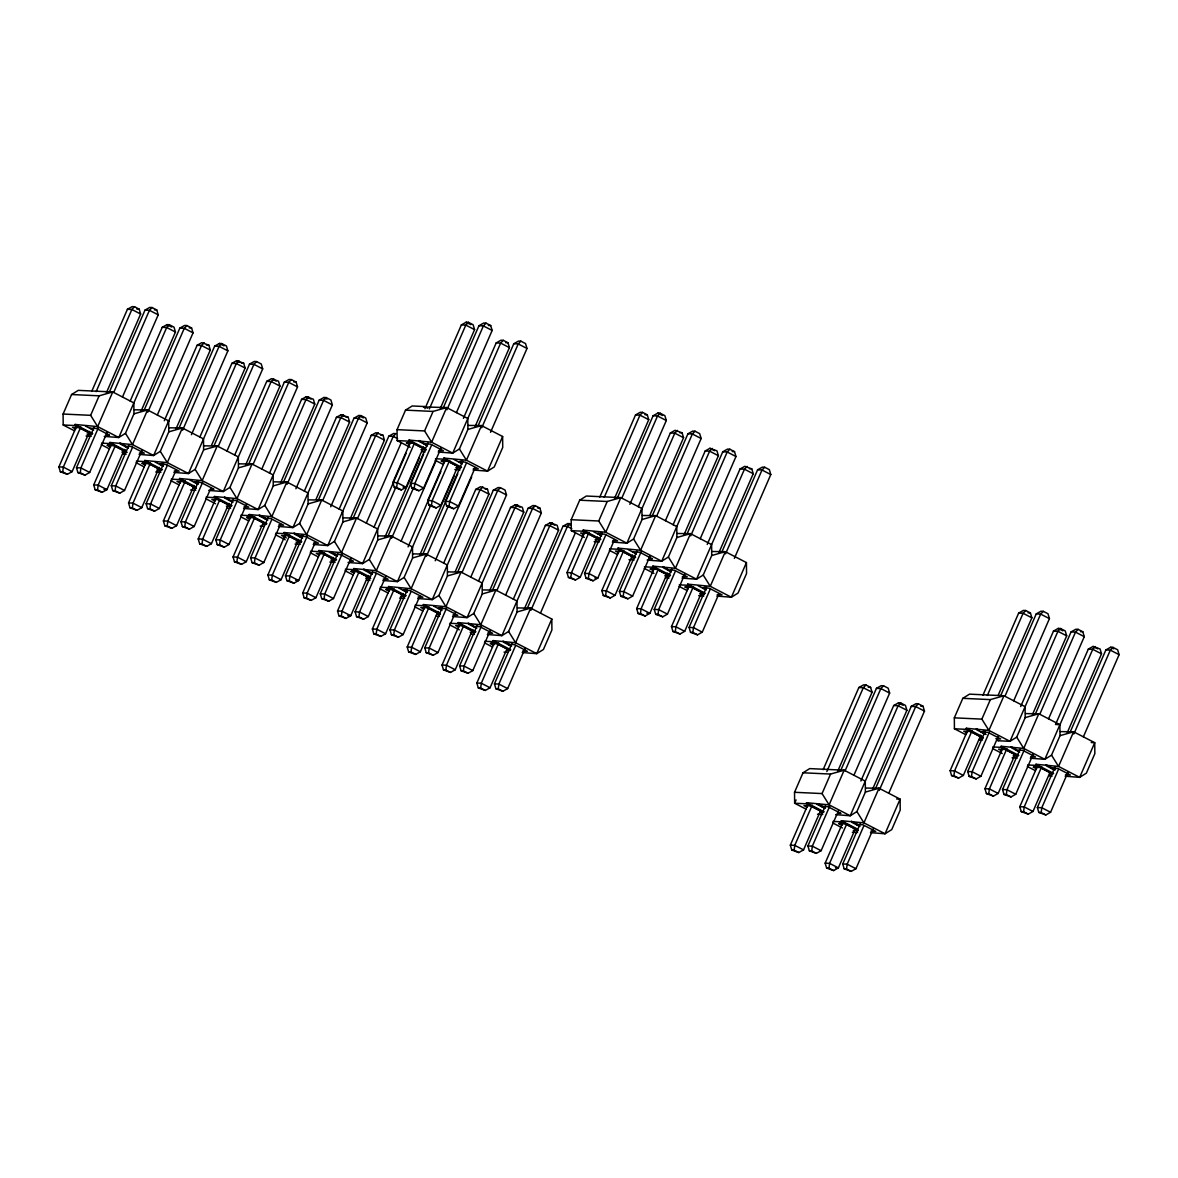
<?xml version="1.0" encoding="UTF-8"?>
<svg xmlns="http://www.w3.org/2000/svg" width="1178" height="1178" viewBox="0 0 1178 1178"><rect width="100%" height="100%" fill="white"/><g stroke="black" fill="none" stroke-linecap="round" stroke-linejoin="round"><path stroke-width="1.5" d="M89.602 431.398L72.108 471.642L67.367 474.307L62.699 471.892L63.332 467.092L80.826 426.863M107.183 432.223L89.675 472.452L84.949 475.132L80.281 472.717L80.899 467.916L98.407 427.673M124.426 449.407L106.933 489.65L102.192 492.316L97.538 489.901L98.157 485.115L114.929 446.55M142.008 450.232L124.515 490.475L119.773 493.14L115.105 490.725L115.738 485.925L132.51 447.375M159.266 467.416L141.758 507.659L137.031 510.324L132.363 507.924L132.981 503.124L150.489 462.88M176.111 469.919L159.339 508.484L154.598 511.149L149.945 508.734L150.563 503.948L167.335 465.384M194.09 485.424L176.597 525.668L171.855 528.348L167.188 525.933L167.821 521.132L185.314 480.889M210.936 487.928L194.164 526.492L189.437 529.158L184.769 526.757L185.388 521.957L202.896 481.714M228.915 503.448L211.422 543.691L206.68 546.356L202.027 543.941L202.645 539.141L219.417 500.576M246.496 504.258L229.003 544.501L224.262 547.181L219.594 544.766L220.227 539.966L237.72 499.722M263.018 523.135L246.261 561.7L241.519 564.365L236.852 561.95L237.485 557.165L254.978 516.921M280.6 523.96L263.828 562.524L259.086 565.19L254.433 562.775L255.052 557.974L271.823 519.41M298.579 539.465L281.086 579.709L276.344 582.374L271.691 579.959L272.309 575.173L289.803 534.93M315.424 541.968L298.667 580.533L293.926 583.198L289.258 580.783L289.891 575.998L307.384 535.754M333.418 557.474L315.91 597.717L311.183 600.382L306.516 597.982L307.134 593.182L324.642 552.938M350.985 558.298L333.492 598.542L328.75 601.207L324.097 598.792L324.716 594.006L342.209 553.763M368.243 575.497L350.749 615.726L346.008 618.406L341.34 615.991L341.973 611.191L358.73 572.626M385.824 576.307L368.316 616.55L363.59 619.216L358.922 616.816L359.54 612.015L376.312 573.45M403.067 593.506L385.574 633.749L380.833 636.414L376.18 634L376.798 629.199L394.291 588.971M423.55 447.007L406.057 487.25L401.315 489.915L396.647 487.501L397.281 482.7L414.038 444.15M419.913 595.994L403.156 634.559L398.414 637.239L393.746 634.824L394.38 630.024L411.137 591.459M441.132 447.831L423.624 488.06L418.882 490.74L414.229 488.325L414.847 483.525L431.619 444.96M437.907 611.515L420.399 651.758L415.672 654.423L411.004 652.008L411.623 647.223L429.131 606.979M457.653 466.694L440.881 505.259L436.14 507.924L431.487 505.509L432.105 500.724L449.598 460.48M455.474 612.339L437.98 652.583L433.239 655.248L428.586 652.833L429.204 648.033L446.698 607.804M475.22 467.519L458.463 506.084L453.721 508.749L449.054 506.334L449.687 501.534L466.444 462.983M472.731 629.523L455.238 669.767L450.497 672.432L445.829 670.032L446.462 665.231L463.234 626.667M490.313 630.348L472.805 670.591L468.078 673.256L463.41 670.842L464.029 666.056L481.537 625.812M506.834 649.211L490.063 687.775L485.321 690.441L480.668 688.04L481.287 683.24L498.78 642.997M525.138 648.356L507.644 688.6L502.903 691.265L498.235 688.865L498.868 684.065L515.64 645.5M597.702 537.065L580.209 577.308L575.468 579.974L570.8 577.559L571.433 572.773L588.926 532.53M614.548 539.568L597.776 578.133L593.035 580.798L588.382 578.383L589 573.583L605.772 535.018M632.527 555.074L615.034 595.317L610.292 597.982L605.625 595.567L606.258 590.782L623.751 550.538M650.109 555.898L632.615 596.142L627.874 598.807L623.206 596.392L623.839 591.606L641.333 551.363M667.366 573.082L649.858 613.326L645.117 615.991L640.464 613.591L641.082 608.79L657.854 570.226M684.933 573.907L667.44 614.15L662.699 616.816L658.031 614.401L658.664 609.615L675.436 571.05M701.455 592.77L684.698 631.334L679.956 634.014L675.288 631.599L675.922 626.799L693.415 586.556M719.036 593.594L702.265 632.159L697.523 634.824L692.87 632.424L693.489 627.624L710.26 589.059M820.3 811.318L803.543 849.883L798.802 852.548L794.134 850.148L794.767 845.348L812.26 805.104M838.603 810.464L821.11 850.707L816.369 853.373L811.716 850.958L812.334 846.172L829.827 805.929M855.14 829.327L838.368 867.891L833.626 870.571L828.959 868.157L829.592 863.356L846.364 824.791M873.443 828.473L855.95 868.716L851.208 871.381L846.54 868.981L847.173 864.181L863.93 825.616M980.832 735.19L963.339 775.433L958.597 778.098L953.93 775.698L954.563 770.898L972.056 730.654M998.414 736.014L980.906 776.258L976.164 778.923L971.511 776.508L972.13 771.723L989.638 731.479M1014.935 754.877L998.164 793.442L993.422 796.122L988.769 793.707L989.387 788.907L1006.881 748.663M1033.239 754.023L1015.745 794.266L1011.004 796.932L1006.336 794.532L1006.969 789.731L1024.462 749.488M1049.76 772.901L1032.988 811.451L1028.261 814.131L1023.594 811.716L1024.212 806.915L1041.72 766.672M1068.063 772.032L1050.57 812.275L1045.828 814.955L1041.175 812.54L1041.794 807.74L1058.566 769.175M74.582 430.868L63.2 424.993L63.097 414.038L71.578 394.527L78.263 390.36L112.735 391.965L133.85 402.891L133.953 413.831L125.472 433.342L118.787 437.524L104.238 436.39M67.367 474.307L60.358 471.789L58.9 466.886L76.393 426.657M91.707 391.435L127.43 309.284L132.172 306.619L134.528 306.722L139.181 309.137L140.638 314.025L106.373 392.834M96.14 391.641L131.862 309.49L134.528 306.722M141.198 410.842L175.463 332.034L174.02 327.145L169.352 324.73L166.687 327.499L118.787 437.524L97.671 426.598L90.632 415.333L99.129 395.823L112.735 391.965L97.671 426.598L75.068 424.448L75.421 425.567L91.663 433.96M84.949 475.132L77.925 472.614L76.482 467.71L93.975 427.467M109.289 392.259L145.012 310.108L149.739 307.429L152.095 307.546L156.762 309.961L158.205 314.85L122.483 397.001M113.706 392.465L149.429 310.315L152.095 307.546M102.192 492.316L95.182 489.798L93.725 484.909L111.233 444.666M130.184 401.065L162.255 327.293L166.996 324.627L169.352 324.73M119.773 493.14L112.764 490.622L111.306 485.719L128.8 445.49M144.114 410.268L179.836 328.117L184.578 325.452L186.934 325.555L191.587 327.97L193.045 332.859L157.322 415.024M147.81 412.153L184.269 328.323L186.934 325.555M137.031 510.324L130.007 507.806L128.564 502.918L146.057 462.674M164.287 420.752L197.094 345.301L201.836 342.636L208.845 345.154L210.288 350.057L176.023 428.851M134.336 409.811L147.559 409.973L168.675 420.899L153.611 455.533L139.078 454.399M167.983 422.637L201.512 345.507L204.177 342.754M126.488 451.969L110.246 443.576L109.893 442.457L132.496 444.607L153.611 455.533L160.296 451.351L168.778 431.84L168.675 420.899M154.598 511.149L147.589 508.631L146.131 503.742L163.639 463.499M178.938 428.291L214.661 346.126L219.402 343.461L221.758 343.564L226.426 345.979L227.869 350.867L191.425 434.711M182.649 430.176L219.093 346.332L221.758 343.564M171.855 528.348L164.846 525.815L163.389 520.926L180.882 480.683M199.848 437.097L231.919 363.325L236.66 360.645L243.669 363.163L245.127 368.066L211.584 445.196M173.902 472.422L188.451 473.541L195.136 469.359L203.617 449.849L203.499 438.908L182.384 427.982L169.161 427.82M189.437 529.158L182.413 526.64L180.97 521.751L198.464 481.507M213.778 446.3L249.5 364.135L254.242 361.469L256.583 361.587L261.251 363.987L262.694 368.891L226.971 451.041M218.195 446.506L253.918 364.341L256.583 361.587M206.68 546.356L199.671 543.838L198.213 538.935L215.721 498.692M234.672 455.106L266.743 381.333L271.485 378.668L278.509 381.186L279.952 386.075L245.687 464.883M208.727 490.431L223.275 491.55L229.96 487.383L238.442 467.872L238.339 456.917L217.223 446.006L203.985 445.829M224.262 547.181L217.253 544.648L215.795 539.76L233.288 499.516M248.602 464.309L284.325 382.158L289.066 379.478L291.422 379.596L296.076 381.996L297.533 386.899L261.81 469.05M253.034 464.515L288.757 382.364L291.422 379.596M241.519 564.365L234.496 561.847L233.053 556.944L250.546 516.715M269.497 473.114L301.583 399.342L306.324 396.677L313.333 399.195L314.791 404.083L280.526 482.892M243.566 508.44L258.1 509.573L264.785 505.391L273.267 485.881L273.163 474.925L252.048 464.014L238.825 463.837M259.086 565.19L252.077 562.672L250.619 557.768L268.128 517.525M283.427 482.317L319.15 400.167L323.891 397.501L326.247 397.604L330.915 400.019L332.358 404.908L295.914 488.737M287.137 484.202L323.582 400.373L326.247 397.604M276.344 582.374L269.335 579.856L267.877 574.967L285.37 534.724M304.336 491.123L336.407 417.351L341.149 414.685L348.158 417.203L349.616 422.092L316.072 499.222M278.391 526.448L292.939 527.582L299.624 523.4L308.106 503.889L308.003 492.949L286.872 482.023L273.649 481.846M293.926 583.198L286.902 580.68L285.459 575.777L302.952 535.548M318.266 500.326L353.989 418.175L358.73 415.51L361.072 415.613L365.74 418.028L367.197 422.917L330.738 506.761M322.698 500.547L358.421 418.381L361.072 415.613M311.183 600.382L304.16 597.864L302.717 592.976L320.21 552.732M339.161 509.146L371.247 435.359L375.973 432.694L382.997 435.212L384.44 440.116L350.175 518.909M308.474 499.87L321.712 500.032L342.827 510.957L327.764 545.591L313.215 544.457M342.135 512.695L375.664 435.565L378.329 432.812M300.64 542.027L284.399 533.634L284.045 532.515L306.648 534.665L327.764 545.591L334.449 541.409L342.931 521.898L342.827 510.957M328.75 601.207L321.741 598.689L320.283 593.8L337.777 553.557M353.091 518.349L388.814 436.184L393.555 433.519L395.911 433.622L393.246 436.39L357.523 518.556M410.15 447.316L397.148 440.601L397.045 429.646L405.526 410.135L412.212 405.968L424.433 406.528L427.673 408.206M366.299 523.091L401.286 442.604M401.315 489.915L394.291 487.397L392.848 482.494L410.342 442.265M424.919 408.722L461.378 324.892L466.12 322.227L468.476 322.33L473.129 324.745L474.587 329.634L440.322 408.442M346.008 618.406L338.984 615.873L337.541 610.984L355.034 570.741M374 527.155L406.071 453.383M429.352 408.928L465.811 325.099L468.476 322.33M395.926 487.118L362.588 563.599L348.055 562.48M475.146 426.451L509.411 347.643L507.968 342.754L503.3 340.339L500.635 343.107L452.735 453.132L431.619 442.206L424.581 430.942L433.077 411.431L446.668 407.573L467.799 418.499L467.902 429.44L459.42 448.951L452.735 453.132L438.187 451.999M335.48 560.051L319.223 551.643L318.87 550.538L341.473 552.688L362.588 563.599L369.274 559.432L377.77 539.907L377.652 528.966L356.536 518.04L343.313 517.878M385.015 536.932L419.28 458.124M418.882 490.74L411.873 488.222L410.43 483.319L427.923 443.075M443.237 407.868L478.96 325.717L483.687 323.037L486.043 323.155L490.711 325.57L492.154 330.458L456.431 412.609M363.59 619.216L356.566 616.698L355.123 611.809L372.616 571.566M387.93 536.358L423.653 454.193M446.933 409.753L483.378 325.923L486.043 323.155M391.626 538.243L413.493 487.942M401.124 541.1L436.125 460.627M436.14 507.924L429.131 505.406L427.673 500.517L445.181 460.274M463.396 418.352L496.203 342.901L500.944 340.236L503.3 340.339M380.833 636.414L373.824 633.897L372.366 628.993L389.874 588.75M408.089 546.842L440.896 471.391M378.138 535.887L391.376 536.064L412.491 546.975L397.428 581.623L382.879 580.489M411.799 548.727L430.75 505.126M370.304 578.059L354.063 569.651L353.709 568.547L376.312 570.697L397.428 581.623L404.113 577.441L412.594 557.93L412.491 546.975M419.839 554.941L454.104 476.133M453.721 508.749L446.698 506.231L445.255 501.327L462.748 461.099M478.062 425.876L513.785 343.726L518.526 341.06L520.882 341.164L525.535 343.578L526.993 348.467L490.534 432.311M398.414 637.239L391.39 634.706L389.947 629.818L407.441 589.574M422.755 554.367L457.741 473.88M481.758 427.761L518.217 343.932L520.882 341.164M426.451 556.252L448.332 505.951M435.227 560.787L471.686 476.957M415.672 654.423L408.648 651.905L407.205 647.002L424.698 606.773M443.65 563.172L475.735 489.4L480.477 486.735L487.486 489.253L488.929 494.142L455.4 571.271M468.284 425.42L481.507 425.582L502.623 436.508L487.559 471.141L473.011 470.007M417.719 598.498L432.252 599.631L438.938 595.45L447.419 575.939L447.316 564.984L426.2 554.072L412.977 553.896M433.239 655.248L426.23 652.73L424.772 647.826L442.28 607.583M457.579 572.375L493.302 490.225L498.044 487.559L500.4 487.663L505.067 490.077L506.511 494.966L470.788 577.132M462.012 572.582L497.734 490.431L500.4 487.663M450.497 672.432L443.488 669.914L442.03 665.025L459.523 624.782M478.489 581.181L510.56 507.409L515.301 504.744L522.31 507.262L523.768 512.165L489.503 590.958M452.543 616.506L467.092 617.64L473.777 613.458L482.258 593.948L482.141 583.007L461.025 572.081L447.802 571.919M468.078 673.256L461.054 670.738L459.611 665.835L477.105 625.606M492.419 590.384L528.142 508.233L532.883 505.568L535.224 505.671L539.892 508.086L541.335 512.975L505.612 595.14M496.836 590.605L532.559 508.44L535.224 505.671M485.321 690.441L478.312 687.923L476.854 683.034L494.362 642.79M513.313 599.204L545.385 525.417L550.126 522.752L557.15 525.27L558.593 530.174L524.328 608.967M487.368 634.515L501.916 635.649L508.601 631.467L517.083 611.956L516.98 601.016L495.864 590.09L482.627 589.928M502.903 691.265L495.894 688.747L494.436 683.858L511.929 643.615M527.243 608.408L562.966 526.242L567.708 523.577L570.064 523.68L567.398 526.448L530.939 610.292M584.303 537.374L571.301 530.66L571.197 519.704L579.679 500.194L586.364 496.026L620.821 497.631L641.936 508.557L642.054 519.498L633.573 539.009L626.887 543.191L612.339 542.057M540.452 613.149L575.438 532.662M575.468 579.974L568.444 577.456L567.001 572.552L584.494 532.323M599.808 497.101L635.531 414.95L640.272 412.285L642.614 412.388L647.282 414.803L648.739 419.692L614.474 498.5M604.24 497.322L639.963 415.157L642.614 412.388M517.466 607.936L530.689 608.098L551.805 619.024L536.741 653.657L522.207 652.538M641.936 508.557L626.887 543.191L605.772 532.265L598.733 521L607.215 501.489L620.821 497.631L605.772 532.265L583.154 530.115L583.522 531.234L599.764 539.627M593.035 580.798L586.026 578.28L584.568 573.377L602.076 533.133M617.375 497.926L653.098 415.775L657.839 413.11L660.195 413.213L664.863 415.628L666.306 420.517L629.862 504.346M621.807 498.132L657.53 415.981L660.195 413.213M610.292 597.982L603.283 595.464L601.825 590.576L619.319 550.332M638.285 506.731L670.356 432.959L675.097 430.294L682.106 432.812L683.564 437.701L650.02 514.83M641.244 510.295L674.788 433.165L677.453 430.397M627.874 598.807L620.85 596.289L619.407 591.385L636.9 551.157M652.214 515.935L687.937 433.784L692.679 431.119L695.02 431.222L699.688 433.637L701.146 438.525L665.423 520.691M656.647 516.155L692.369 433.99L695.02 431.222M645.117 615.991L638.108 613.473L636.665 608.584L654.158 568.341M673.109 524.755L705.195 450.968L709.922 448.303L716.946 450.821L718.389 455.724L684.124 534.517M647.164 560.065L661.712 561.199L668.397 557.017L676.879 537.507L676.776 526.566L655.66 515.64L642.422 515.478M662.699 616.816L655.69 614.298L654.232 609.409L671.725 569.165M687.039 533.958L722.762 451.792L727.503 449.127L729.859 449.23L734.512 451.645L735.97 456.534L700.247 538.699M690.735 535.843L727.194 451.999L729.859 449.23M679.956 634.014L672.933 631.482L671.489 626.593L688.983 586.349M707.212 544.442L740.02 468.991L744.761 466.311L751.77 468.844L753.228 473.733L718.963 552.541M682.003 578.089L696.537 579.208L703.222 575.041L711.718 555.515L711.6 544.575L690.485 533.649L677.262 533.487M697.523 634.824L690.514 632.306L689.071 627.418L706.564 587.174M721.878 551.967L757.601 469.801L762.328 467.136L764.684 467.254L769.352 469.654L770.795 474.557L734.35 558.387M725.574 553.851L762.019 470.007L764.684 467.254M712.086 551.495L725.309 551.672L746.44 562.583L731.376 597.231L716.828 596.097M806.002 809.124L794.635 803.234L794.532 792.293L803.013 772.783L809.698 768.601L844.155 770.206L865.27 781.132L865.388 792.072L856.907 811.583L850.221 815.765L835.673 814.646M796.078 799.936L794.635 803.234L806.856 803.808L823.098 812.202M798.802 852.548L791.778 850.03L790.335 845.141L807.828 804.898M823.142 769.69L858.865 687.525L863.607 684.86L865.948 684.978L870.616 687.378L872.073 692.281L837.808 771.075M826.838 771.575L863.297 687.731L865.948 684.978M872.633 789.098L906.898 710.29L905.44 705.386L900.787 702.986L898.122 705.755L850.221 815.765L829.106 804.854L822.067 793.574L830.549 774.064L844.155 770.206L829.106 804.854L806.488 802.704L806.856 803.808M816.369 853.373L809.36 850.855L807.902 845.966L825.41 805.723M840.709 770.515L876.432 688.35L881.173 685.684L883.529 685.787L888.197 688.202L889.64 693.091L853.917 775.257M845.141 770.721L880.864 688.556L883.529 685.787M833.626 870.571L826.617 868.039L825.16 863.15L842.653 822.907M860.882 780.999L893.69 705.548L898.431 702.868L900.787 702.986M851.208 871.381L844.184 868.863L842.741 863.975L860.235 823.731M875.548 788.524L911.271 706.358L916.013 703.693L918.354 703.811L923.022 706.211L924.48 711.114L888.757 793.265M879.244 790.409L915.704 706.564L918.354 703.811M965.813 734.674L954.43 728.784L954.327 717.844L962.809 698.333L969.494 694.151L1003.95 695.756L1025.081 706.682L1025.184 717.623L1016.702 737.134L1010.017 741.315L997.795 740.741L998.811 740.344M958.597 778.098L951.574 775.58L950.131 770.692L967.624 730.448M982.938 695.241L1018.661 613.075L1023.402 610.41L1025.744 610.528L1030.411 612.928L1031.869 617.832L998.326 694.946M987.37 695.447L1023.093 613.282L1025.744 610.528M1032.429 714.648L1066.694 635.84L1065.236 630.937L1060.583 628.537L1057.918 631.305L1010.017 741.315L988.902 730.404L981.863 719.125L990.359 699.614L1003.95 695.756L988.902 730.404L966.299 728.254L966.652 729.359L982.894 737.752M976.164 778.923L969.155 776.405L967.712 771.516L985.206 731.273M1000.505 696.065L1036.242 613.9L1040.969 611.235L1043.325 611.338L1047.993 613.753L1049.436 618.641L1013.713 700.807M1004.937 696.272L1040.66 614.106L1043.325 611.338M993.422 796.122L986.413 793.589L984.955 788.7L1002.463 748.457M1020.678 706.55L1053.485 631.099L1058.227 628.419L1060.583 628.537M1011.004 796.932L1003.98 794.414L1002.537 789.525L1020.03 749.282M1035.344 714.074L1071.067 631.909L1075.808 629.243L1078.15 629.361L1082.818 631.761L1084.275 636.665L1048.553 718.816M1039.776 714.28L1075.499 632.115L1078.15 629.361M1028.261 814.131L1021.238 811.613L1019.795 806.709L1037.288 766.466M1055.517 724.558L1088.325 649.107L1093.051 646.428L1100.075 648.96L1101.518 653.849L1067.253 732.657M1059.935 724.764L1092.742 649.314L1095.407 646.545M1030.294 758.205L1044.842 759.324L1051.527 755.157L1060.009 735.646L1059.905 724.691L1038.79 713.765L1025.552 713.603M1045.828 814.955L1038.819 812.422L1037.362 807.534L1054.87 767.29M1070.169 732.083L1105.892 649.932L1110.633 647.252L1112.989 647.37L1117.642 649.77L1119.1 654.673L1083.377 736.824M1073.865 733.968L1110.324 650.138L1112.989 647.37M239.016 360.762L236.351 363.531L188.451 473.541L167.32 462.63L144.717 460.48L145.085 461.585L161.327 469.978M273.841 378.771L271.176 381.539L223.275 491.55L202.16 480.639L179.557 478.489L179.91 479.593L196.152 488.001M308.665 396.78L306.015 399.548L258.1 509.573L236.984 498.647L214.381 496.498L214.735 497.602L230.991 506.01M343.505 414.789L340.84 417.557L292.939 527.582L271.823 516.656L249.221 514.506L249.574 515.625L265.816 524.019M482.818 486.838L480.153 489.606L432.252 599.631L411.137 588.706L388.534 586.556L388.887 587.66L405.129 596.068M517.657 504.847L514.992 507.615L467.092 617.64L445.961 606.714L423.358 604.564L423.727 605.683L439.968 614.077M552.482 522.87L549.817 525.638L501.916 635.649L480.801 624.738L458.198 622.573L458.551 623.692L474.793 632.085M712.278 448.42L709.612 451.174L661.712 561.199L640.596 550.273L617.994 548.123L618.347 549.242L634.589 557.636M747.117 466.429L744.452 469.197L696.537 579.208L675.421 568.297L652.818 566.147L653.172 567.251L669.428 575.659M424.433 406.528L423.417 406.94L446.668 407.573L431.619 442.206L409.016 440.057L409.37 441.176L425.611 449.569M865.756 788.053L878.994 788.229L900.11 799.14L900.213 810.096L891.731 829.606L885.046 833.774L870.498 832.655M1060.391 731.612L1073.614 731.788L1094.73 742.7L1094.848 753.655L1086.352 773.166L1079.666 777.347L1065.133 776.214M133.953 413.831L147.559 409.973L132.496 444.607L125.472 433.342M110.57 447.036L107.345 445.372L110.055 444.607M168.778 431.84L182.384 427.982L167.32 462.63L160.296 451.351M145.395 465.045L142.17 463.381L146.249 462.232M203.617 449.849L217.223 446.006L202.16 480.639L195.136 469.359M162.976 465.87L159.752 464.206L162.461 463.44M238.442 467.872L252.048 464.014L236.984 498.647L229.96 487.383M197.801 483.878L194.576 482.214L198.655 481.066M409.679 444.636L406.454 442.972L409.178 442.192M467.902 429.44L481.507 425.582L466.444 460.215L443.841 458.065L444.194 459.184L460.436 467.578M273.267 485.881L286.872 482.023L271.823 516.656L264.785 505.391M444.504 462.645L441.294 460.981L445.372 459.818M249.883 519.086L246.658 517.422L249.383 516.641M308.106 503.889L321.712 500.032L306.648 534.665L299.624 523.4M462.085 463.469L458.86 461.805L461.585 461.025M342.931 521.898L356.536 518.04L341.473 552.688L334.449 541.409M302.29 537.919L299.065 536.255L301.789 535.475M377.77 539.907L391.376 536.064L376.312 570.697L369.274 559.432M354.372 573.126L351.147 571.448L353.871 570.682M412.594 557.93L426.2 554.072L411.137 588.706L404.113 577.441M389.196 591.135L385.986 589.471L388.696 588.691M642.054 519.498L655.66 515.64L640.596 550.273L633.573 539.009M447.419 575.939L461.025 572.081L445.961 606.714L438.938 595.45M601.413 535.519L598.188 533.855L600.898 533.074M406.778 591.96L403.553 590.281L406.277 589.515M676.879 537.507L690.485 533.649L675.421 568.297L668.397 557.017M482.258 593.948L495.864 590.09L480.801 624.738L473.777 613.458M441.603 609.968L438.393 608.304L442.472 607.141M653.495 570.712L650.271 569.048L652.995 568.282M711.718 555.515L725.309 551.672L710.26 586.305L687.657 584.155L688.011 585.26L704.253 593.668M517.083 611.956L530.689 608.098L515.625 642.746L493.022 640.596L493.376 641.701L509.632 650.109M688.32 588.735L685.095 587.056L689.174 585.908M493.7 645.161L490.475 643.497L493.199 642.732M705.902 589.545L702.677 587.881L705.401 587.115M1025.184 717.623L1038.79 713.765L1023.726 748.413L1001.123 746.263L1001.477 747.367L1017.718 755.775M986.148 734.483L981.318 731.98L985.397 730.816M1060.009 735.646L1073.614 731.788L1058.551 766.422L1035.948 764.272L1036.316 765.376L1052.558 773.784M865.388 792.072L878.994 788.229L863.93 822.862L841.328 820.713L841.681 821.817L857.923 830.225M1036.625 768.851L1033.4 767.187L1036.125 766.407M841.99 825.292L838.765 823.613L841.49 822.848M136.825 309.019L139.181 309.137M154.406 309.843L156.762 309.961M488.355 325.452L490.711 325.57M127.43 309.284L131.862 309.49L140.638 314.025M145.012 310.108L149.429 310.315L158.205 314.85M461.378 324.892L465.811 325.099L474.587 329.634M478.96 325.717L483.378 325.923L492.154 330.458M189.231 327.852L191.587 327.97M505.612 342.651L507.968 342.754M162.255 327.293L166.687 327.499L175.463 332.034M179.836 328.117L184.269 328.323L193.045 332.859M496.203 342.901L500.635 343.107L509.411 347.643M513.785 343.726L518.217 343.932L526.993 348.467M206.489 345.051L208.845 345.154M197.094 345.301L201.512 345.507L210.288 350.057M214.661 346.126L219.093 346.332L227.869 350.867M241.328 363.06L243.669 363.163M231.919 363.325L236.351 363.531L245.127 368.066M249.5 364.135L253.918 364.341L262.694 368.891M293.734 381.893L296.076 381.996M266.743 381.333L271.176 381.539L279.952 386.075M284.325 382.158L288.757 382.364L297.533 386.899M644.926 414.685L647.282 414.803M301.583 399.342L306.015 399.548L314.791 404.083M319.15 400.167L323.582 400.373L332.358 404.908M635.531 414.95L639.963 415.157L648.739 419.692M653.098 415.775L657.53 415.981L666.306 420.517M71.578 394.527L99.129 395.823M405.526 410.135L433.077 411.431M345.817 417.1L348.158 417.203M679.765 432.709L682.106 432.812M336.407 417.351L340.84 417.557L349.616 422.092M353.989 418.175L358.421 418.381L367.197 422.917M670.356 432.959L674.788 433.165L683.564 437.701M687.937 433.784L692.369 433.99L701.146 438.525M63.097 414.038L90.632 415.333M397.045 429.646L424.581 430.942M380.641 435.109L382.997 435.212M732.171 451.542L734.512 451.645M371.247 435.359L375.664 435.565L384.44 440.116M388.814 436.184L393.246 436.39L397.634 438.658M705.195 450.968L709.612 451.174L718.389 455.724M722.762 451.792L727.194 451.999L735.97 456.534M63.2 424.993L75.421 425.567M397.148 440.601L409.37 441.176M406.454 442.972L412.963 443.267L425.847 449.937L424.448 447.684M87.025 434.108L91.899 434.329L79.014 427.658L72.506 427.364L75.731 429.028M106.226 435.006L109.48 435.153L96.596 428.483L90.088 428.188L93.312 429.852M420.973 449.716L425.847 449.937M438.555 450.526L443.429 450.762L430.544 444.091L424.036 443.797L427.261 445.461M86.068 435.993L91.31 436.243M421.768 451.689L425.243 451.851M749.414 468.726L751.77 468.844M740.02 468.991L744.452 469.197L753.228 473.733M757.601 469.801L762.019 470.007L770.795 474.557M101.529 443.164L110.246 443.576M435.477 458.772L444.194 459.184M107.345 445.372L113.839 445.682L126.738 452.337L125.324 450.084M441.294 460.981L447.787 461.29L460.686 467.946L455.798 467.725M458.86 461.805L465.369 462.1L478.253 468.77L473.379 468.549M121.849 452.116L126.738 452.337M139.431 452.941L144.305 453.162L131.421 446.491L124.912 446.197L128.137 447.861M122.645 454.09L126.134 454.252M454.841 469.61L460.083 469.86M136.353 461.172L145.085 461.585M142.17 463.381L148.678 463.69L161.563 470.361L156.689 470.125M159.752 464.206L166.245 464.515L179.144 471.171L174.256 470.95M58.9 466.886L63.332 467.092L72.108 471.642M76.482 467.71L80.899 467.916L89.675 472.452M392.848 482.494L397.281 482.7L406.057 487.25L403.097 487.103M410.43 483.319L414.847 483.525L423.624 488.06M155.732 472.01L160.959 472.26M485.13 489.135L487.486 489.253M475.735 489.4L480.153 489.606L488.929 494.142M493.302 490.225L497.734 490.431L506.511 494.966M60.358 471.789L62.699 471.892M77.925 472.614L80.281 472.717M394.291 487.397L396.647 487.501M411.873 488.222L414.229 488.325M171.193 479.196L179.91 479.593M579.679 500.194L607.215 501.489M194.576 482.214L201.085 482.524L213.969 489.194L210.715 489.032M193.148 488.207L196.402 488.369L183.503 481.699L176.994 481.39L180.219 483.068M93.725 484.909L98.157 485.115L106.933 489.65L103.988 489.518M111.306 485.719L115.738 485.925L124.515 490.475M427.673 500.517L432.105 500.724L440.881 505.259M445.255 501.327L449.687 501.534L458.463 506.084M190.556 490.033L195.798 490.269M537.536 507.968L539.892 508.086M510.56 507.409L514.992 507.615L523.768 512.165M528.142 508.233L532.559 508.44L541.335 512.975M95.182 489.798L97.538 489.901M112.764 490.622L115.105 490.725M429.131 505.406L431.487 505.509M446.698 506.231L449.054 506.334M206.017 497.204L214.735 497.602M571.197 519.704L598.733 521M226.353 506.142L231.227 506.378L218.342 499.708L211.834 499.413L215.059 501.077M243.92 506.967L248.808 507.203L235.909 500.532L229.401 500.223L232.626 501.902M128.564 502.918L132.981 503.124L141.758 507.659M146.131 503.742L150.563 503.948L159.339 508.484M227.133 508.116L230.623 508.278M545.385 525.417L549.817 525.638L558.593 530.174M562.966 526.242L567.398 526.448L571.786 528.716M130.007 507.806L132.363 507.924M147.589 508.631L149.945 508.734M240.842 515.213L249.574 515.625M571.301 530.66L583.522 531.234M246.658 517.422L253.167 517.716L266.051 524.387L262.797 524.239M598.188 533.855L604.682 534.149L617.581 540.82L612.707 540.584M278.759 524.976L283.633 525.211L270.749 518.541L264.24 518.246L267.465 519.91M595.126 539.774L600 539.995L587.115 533.325L580.607 533.03L583.832 534.694M163.389 520.926L167.821 521.132L176.597 525.668M180.97 521.751L185.388 521.957L194.164 526.492M260.22 526.051L263.71 526.213M594.168 541.659L599.396 541.909M164.846 525.815L167.188 525.933M182.413 526.64L184.769 526.757M275.681 533.222L284.399 533.634M609.63 548.83L618.347 549.242M299.065 536.255L305.573 536.55L318.458 543.22L313.584 542.999M296.002 542.174L300.891 542.395L287.992 535.74L281.498 535.43L286.328 537.934M631.585 557.857L634.839 558.004L621.94 551.348L615.431 551.039L618.656 552.703M649.152 558.681L652.406 558.828L639.521 552.158L633.013 551.864L636.238 553.527M198.213 538.935L202.645 539.141L211.422 543.691M215.795 539.76L220.227 539.966L229.003 544.501M295.045 544.059L300.287 544.31M628.993 559.668L634.235 559.918M199.671 543.838L202.027 543.941M217.253 544.648L219.594 544.766M310.506 551.23L319.223 551.643M644.454 566.839L653.172 567.251M650.271 569.048L656.779 569.357L669.664 576.027L668.25 573.774M330.841 560.183L335.715 560.419L322.831 553.748L316.322 553.439L319.547 555.103M350.043 561.081L353.297 561.229L340.398 554.573L333.904 554.264L337.114 555.928M664.79 575.792L669.664 576.027M682.356 576.616L687.245 576.837L674.346 570.181L667.838 569.872L671.062 571.536M233.053 556.944L237.485 557.165L246.261 561.7M250.619 557.768L255.052 557.974L263.828 562.524M567.001 572.552L571.433 572.773L580.209 577.308M584.568 573.377L589 573.583L597.776 578.133L594.831 577.986M329.884 562.068L335.112 562.318M665.57 577.765L669.06 577.927M234.496 561.847L236.852 561.95M252.077 562.672L254.433 562.775M568.444 577.456L570.8 577.559M586.026 578.28L588.382 578.383M345.331 569.254L354.063 569.651M679.279 584.862L688.011 585.26M351.147 571.448L357.656 571.757L370.54 578.427L369.141 576.175M685.095 587.056L691.604 587.366L704.488 594.036L699.614 593.8M702.677 587.881L709.185 588.19L722.07 594.861L717.196 594.625M365.666 578.192L370.54 578.427M383.248 579.016L388.122 579.252L375.237 572.582L368.729 572.272L371.953 573.936M267.877 574.967L272.309 575.173L281.086 579.709M285.459 575.777L289.891 575.998L298.667 580.533L295.707 580.386M601.825 590.576L606.258 590.782L615.034 595.317M619.407 591.385L623.839 591.606L632.615 596.142M366.461 580.165L369.951 580.327M698.657 595.7L703.884 595.935M1028.055 612.825L1030.411 612.928M1018.661 613.075L1023.093 613.282L1031.869 617.832M1036.242 613.9L1040.66 614.106L1049.436 618.641M269.335 579.856L271.691 579.959M286.902 580.68L289.258 580.783M603.283 595.464L605.625 595.567M620.85 596.289L623.206 596.392M380.17 587.262L388.887 587.66M385.986 589.471L392.48 589.766L405.379 596.436L400.491 596.201M403.553 590.281L410.062 590.59L422.946 597.261L418.072 597.025M302.717 592.976L307.134 593.182L315.91 597.717M320.283 593.8L324.716 594.006L333.492 598.542M636.665 608.584L641.082 608.79L649.858 613.326L646.913 613.193M654.232 609.409L658.664 609.615L667.44 614.15M399.533 598.1L404.776 598.336M1080.462 631.658L1082.818 631.761M1053.485 631.099L1057.918 631.305L1066.694 635.84M1071.067 631.909L1075.499 632.115L1084.275 636.665M304.16 597.864L306.516 597.982M321.741 598.689L324.097 598.792M638.108 613.473L640.464 613.591M655.69 614.298L658.031 614.401M414.995 605.271L423.727 605.683M438.393 608.304L444.886 608.599L457.786 615.269L452.897 615.049M436.95 614.298L440.204 614.445L427.319 607.789L420.811 607.48L424.036 609.144M337.541 610.984L341.973 611.191L350.749 615.726L347.79 615.593M355.123 611.809L359.54 612.015L368.316 616.55M671.489 626.593L675.922 626.799L684.698 631.334M689.071 627.418L693.489 627.624L702.265 632.159M436.11 616.197L439.6 616.359M1088.325 649.107L1092.742 649.314L1101.518 653.849M1105.892 649.932L1110.324 650.138L1119.1 654.673M338.984 615.873L341.34 615.991M356.566 616.698L358.922 616.816M672.933 631.482L675.288 631.599M690.514 632.306L692.87 632.424M449.834 623.28L458.551 623.692M470.155 632.233L475.029 632.453L462.144 625.798L455.636 625.489L458.86 627.152M487.736 633.057L492.61 633.278L479.726 626.622L473.217 626.313L476.442 627.977M372.366 628.993L376.798 629.199L385.574 633.749M389.947 629.818L394.38 630.024L403.156 634.559M470.95 634.206L474.439 634.368M373.824 633.897L376.18 634M391.39 634.706L393.746 634.824M484.659 641.288L493.376 641.701M490.475 643.497L496.969 643.806L509.868 650.477L506.614 650.315M522.561 651.066L527.435 651.287L514.55 644.631L508.042 644.322L511.267 645.986M407.205 647.002L411.623 647.223L420.399 651.758M424.772 647.826L429.204 648.033L437.98 652.583M504.037 652.141L507.527 652.303M408.648 651.905L411.004 652.008M426.23 652.73L428.586 652.833M442.03 665.025L446.462 665.231L455.238 669.767M459.611 665.835L464.029 666.056L472.805 670.591M868.26 687.275L870.616 687.378M858.865 687.525L863.297 687.731L872.073 692.281M876.432 688.35L880.864 688.556L889.64 693.091M443.488 669.914L445.829 670.032M461.054 670.738L463.41 670.842M962.809 698.333L990.359 699.614M476.854 683.034L481.287 683.24L490.063 687.775M494.436 683.858L498.868 684.065L507.644 688.6M920.666 706.108L923.022 706.211M893.69 705.548L898.122 705.755L906.898 710.29M911.271 706.358L915.704 706.564L924.48 711.114M478.312 687.923L480.668 688.04M495.894 688.747L498.235 688.865M954.327 717.844L981.863 719.125M1056.416 724.529L1059.905 724.691L1044.842 759.324L1023.726 748.413L1016.702 737.134M954.43 728.784L966.652 729.359M981.318 731.98L987.827 732.289L1000.711 738.945L995.837 738.724M1091.24 742.538L1094.73 742.7L1079.666 777.347L1058.551 766.422L1051.527 755.157M979.875 737.973L983.129 738.12L970.245 731.464L963.737 731.155L966.961 732.819M979.036 739.872L982.526 740.034M992.76 746.955L1001.477 747.367M1013.08 755.908L1017.969 756.143L1005.07 749.473L998.576 749.164L1001.786 750.842M1030.662 756.732L1035.536 756.953L1022.651 750.298L1016.143 749.988L1019.368 751.652M1012.123 757.807L1017.365 758.043M1027.584 764.978L1036.316 765.376M1033.4 767.187L1039.909 767.482L1052.793 774.152L1049.539 774.005M1065.486 774.741L1070.375 774.977L1057.476 768.306L1050.982 767.997L1054.192 769.676M950.131 770.692L954.563 770.898L963.339 775.433M967.712 771.516L972.13 771.723L980.906 776.258M1048.7 775.89L1052.19 776.052M951.574 775.58L953.93 775.698M969.155 776.405L971.511 776.508M803.013 772.783L830.549 774.064M984.955 788.7L989.387 788.907L998.164 793.442M1002.537 789.525L1006.969 789.731L1015.745 794.266M986.413 793.589L988.769 793.707M1003.98 794.414L1006.336 794.532M794.532 792.293L822.067 793.574M896.62 798.978L900.11 799.14L885.046 833.774L863.93 822.862L856.907 811.583M1019.795 806.709L1024.212 806.915L1032.988 811.451M1037.362 807.534L1041.794 807.74L1050.57 812.275M1021.238 811.613L1023.594 811.716M1038.819 812.422L1041.175 812.54M820.079 812.422L823.334 812.584L810.449 805.914L803.941 805.605L807.166 807.269M837.661 813.247L840.915 813.394L828.016 806.739L821.522 806.429L824.747 808.093M817.503 814.234L822.73 814.484M832.964 821.419L841.681 821.817M838.765 823.613L845.274 823.923L858.173 830.593L853.284 830.357M870.866 831.182L875.74 831.418L862.856 824.747L856.347 824.438L859.572 826.102M852.327 832.257L857.569 832.493M790.335 845.141L794.767 845.348L803.543 849.883M807.902 845.966L812.334 846.172L821.11 850.707M791.778 850.03L794.134 850.148M809.36 850.855L811.716 850.958M825.16 863.15L829.592 863.356L838.368 867.891L835.408 867.759M842.741 863.975L847.173 864.181L855.95 868.716M826.617 868.039L828.959 868.157M844.184 868.863L846.54 868.981M657.839 413.11L662.507 415.51M1110.633 647.252L1113.74 648.857M466.12 322.227L470.773 324.627M709.922 448.303L714.59 450.718M1058.227 628.419L1062.895 630.834M1093.051 646.428L1097.719 648.842M419.044 440.528L423.859 443.016M598.012 533.074L601.222 534.738M662.861 566.603L667.676 569.107M976.326 728.711L979.536 730.375M1011.151 746.734L1015.981 749.223M1045.99 764.743L1055.621 769.72M419.397 441.632L427.526 445.844M454.237 459.656L462.35 463.852M593.55 531.705L601.678 535.902M628.375 549.714L636.503 553.91M663.214 567.722L671.327 571.919M698.039 585.731L706.167 589.928M976.68 729.83L984.808 734.027M1011.519 747.839L1019.633 752.035M1046.344 765.847L1054.472 770.044M409.016 440.057L425.067 448.362M443.841 458.065L461.511 467.21M583.154 530.115L600.824 539.259M617.994 548.123L635.664 557.268M652.818 566.147L670.488 575.276M687.657 584.155L705.327 593.285M966.299 728.254L982.349 736.559M1001.123 746.263L1018.793 755.392M1035.948 764.272L1053.618 773.401M219.402 343.461L224.07 345.876M323.891 397.501L326.998 399.106M358.73 415.51L363.384 417.91M567.708 523.577L570.815 525.182M435.227 460.289L443.355 464.485M609.379 550.347L617.508 554.543M644.219 568.356L653.967 573.406M679.043 586.379L687.172 590.576M992.509 748.486L1002.257 753.522M1027.349 766.495L1035.462 770.692M166.996 324.627L171.664 327.042M236.66 360.645L239.767 362.25M273.046 379.463L276.153 381.068M306.324 396.677L310.977 399.077M341.149 414.685L344.256 416.29M515.301 504.744L519.969 507.158M550.126 522.752L554.794 525.167M898.431 702.868L903.099 705.283M119.92 442.928L124.75 445.417M224.424 496.969L229.239 499.457M259.248 514.977L265.668 518.305M294.073 532.986L302.113 537.139M330.517 551.834L336.937 555.162M363.737 569.018L370.157 572.331M468.226 623.044L473.041 625.547M503.065 641.068L509.485 644.381M818.136 804L824.556 807.313M851.355 821.184L857.79 824.497M85.449 426.024L93.577 430.235M120.289 444.047L128.402 448.244M155.113 462.056L163.241 466.252M189.938 480.064L198.066 484.261M224.777 498.073L232.891 502.284M259.602 516.082L267.73 520.293M294.441 534.105L302.555 538.302M329.266 552.114L337.379 556.31M364.09 570.123L372.219 574.319M398.93 588.131L407.043 592.343M433.754 606.155L441.883 610.351M468.579 624.163L476.707 628.36M503.418 642.172L511.532 646.369M816.884 804.279L825.012 808.476M851.709 822.288L859.837 826.485M75.068 424.448L92.738 433.592M109.893 442.457L125.958 450.762M144.717 460.48L162.387 469.61M179.557 478.489L195.622 486.794M214.381 496.498L232.051 505.642M249.221 514.506L266.891 523.65M284.045 532.515L301.715 541.659M318.87 550.538L336.54 559.668M353.709 568.547L369.774 576.852M388.534 586.556L406.204 595.7M423.358 604.564L439.423 612.869M458.198 622.573L475.868 631.717M493.022 640.596L510.692 649.726M806.488 802.704L824.158 811.833M841.328 820.713L857.393 829.017M101.279 444.68L109.407 448.877M136.118 462.689L144.231 466.9M170.943 480.712L179.071 484.909M205.782 498.721L215.515 503.757M240.606 516.73L248.735 520.926M275.431 534.738L285.179 539.774M310.27 552.747L318.384 556.958M345.095 570.77L353.223 574.967M379.92 588.779L388.048 592.976M414.759 606.788L422.873 610.984M449.584 624.796L459.332 629.847M484.423 642.805L492.537 647.016M832.713 822.936L842.461 827.972M703.222 575.041L710.26 586.305L731.376 597.231L738.061 593.049L746.543 573.539L746.44 562.583M459.42 448.951L466.444 460.215L487.559 471.141L494.245 466.959L502.726 447.449L502.623 436.508M508.601 631.467L515.625 642.746L536.741 653.657L543.426 649.49L551.908 629.965L551.805 619.024"/></g></svg>
